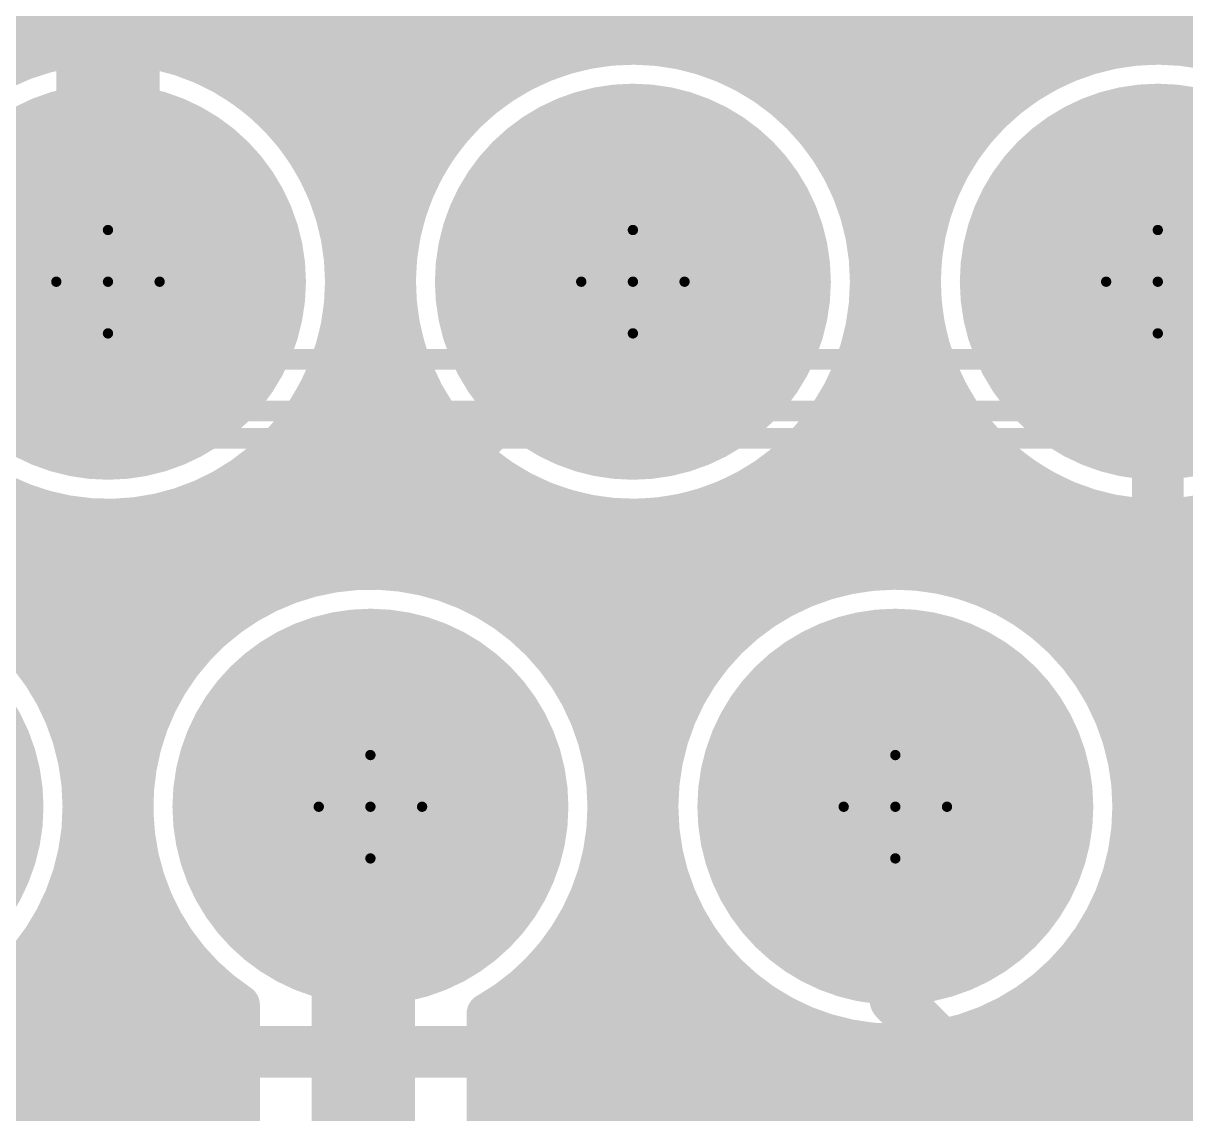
# Model space of a CAD drawing. Header units: millimetres. Extents: x 0.11 to 5.67, y 0.55 to 4.24.
# Drawn here: x 3.8638 to 4.0852, y 3.4045 to 3.6122 of the extents above; entities that cross this region are included whole.
import ezdxf

# ---------------------------------------------------------------- set-up
doc = ezdxf.new("R2010")
doc.units = ezdxf.units.MM
doc.header["$MEASUREMENT"] = 0
for name, color, linetype in [('BottomLayer', 5, 'Continuous'), ('BottomSolder', 6, 'Continuous'), ('InternalPlane1', 76, 'Continuous'), ('InternalPlane2', 16, 'Continuous'), ('Mechanical14', 56, 'Continuous'), ('Mechanical8', 56, 'Continuous'), ('MultiLayer', 9, 'Continuous'), ('PadHoleLayer', 156, 'Continuous'), ('TopLayer', 1, 'Continuous'), ('TopSolder', 216, 'Continuous')]:
    doc.layers.add(name, color=color, linetype=linetype)

# ---------------------------------------------------------------- blocks, each defined once
blk = doc.blocks.new('ETHERNET_RJ45_4PORTS_36')
at = {"layer": 'BottomLayer', "const_width": 0.0315}
for points in [[(-0.41575, -0.0599, 1), (-0.38425, -0.0599, 1)], [(-0.31575, -0.0599, 1), (-0.28425, -0.0599, 1)], [(-0.46575, -0.1599, 1), (-0.43425, -0.1599, 1)], [(-0.36575, -0.1599, 1), (-0.33425, -0.1599, 1)], [(-0.26575, -0.1599, 1), (-0.23425, -0.1599, 1)]]:
    blk.add_lwpolyline(points, format="xyb", close=True, dxfattribs=at)
at = {"layer": 'BottomSolder', "const_width": 0.03346}
for points in [[(-0.41673, -0.0599, 1), (-0.38327, -0.0599, 1)], [(-0.31673, -0.0599, 1), (-0.28327, -0.0599, 1)], [(-0.46673, -0.1599, 1), (-0.43327, -0.1599, 1)], [(-0.36673, -0.1599, 1), (-0.33327, -0.1599, 1)], [(-0.26673, -0.1599, 1), (-0.23327, -0.1599, 1)]]:
    blk.add_lwpolyline(points, format="xyb", close=True, dxfattribs=at)
at = {"layer": 'InternalPlane1', "const_width": 0.03772}
for points in [[(-0.41886, -0.0599, 1), (-0.38114, -0.0599, 1)], [(-0.31886, -0.0599, 1), (-0.28114, -0.0599, 1)], [(-0.21886, -0.0599, 1), (-0.18114, -0.0599, 1)], [(-0.46886, -0.1599, 1), (-0.43114, -0.1599, 1)], [(-0.36886, -0.1599, 1), (-0.33114, -0.1599, 1)], [(-0.26886, -0.1599, 1), (-0.23114, -0.1599, 1)]]:
    blk.add_lwpolyline(points, format="xyb", close=True, dxfattribs=at)
at = {"layer": 'InternalPlane2', "const_width": 0.03772}
for points in [[(-0.41886, -0.0599, 1), (-0.38114, -0.0599, 1)], [(-0.31886, -0.0599, 1), (-0.28114, -0.0599, 1)], [(-0.21886, -0.0599, 1), (-0.18114, -0.0599, 1)], [(-0.46886, -0.1599, 1), (-0.43114, -0.1599, 1)], [(-0.36886, -0.1599, 1), (-0.33114, -0.1599, 1)], [(-0.26886, -0.1599, 1), (-0.23114, -0.1599, 1)]]:
    blk.add_lwpolyline(points, format="xyb", close=True, dxfattribs=at)
at = {"layer": 'Mechanical14', "const_width": 0.00394}
for points in [[(1.15, -0.1301), (-1.15, -0.1301)], [(1.1525, -0.1353), (-1.1525, -0.1353)], [(1.165, -0.1451), (-1.165, -0.1451)]]:
    blk.add_lwpolyline(points, dxfattribs=at)
at = {"layer": 'Mechanical8', "const_width": 0.00197}
for points in [[(-0.4, -0.05006), (-0.4, -0.0599)], [(-0.3, -0.05006), (-0.3, -0.0599)], [(-0.4, -0.0599), (-0.40984, -0.0599)], [(-0.4, -0.0599), (-0.4, -0.06975)], [(-0.39016, -0.0599), (-0.4, -0.0599)], [(-0.3, -0.0599), (-0.30984, -0.0599)], [(-0.3, -0.0599), (-0.3, -0.06975)], [(-0.29016, -0.0599), (-0.3, -0.0599)], [(-0.45, -0.15006), (-0.45, -0.1599)], [(-0.35, -0.15006), (-0.35, -0.1599)], [(-0.25, -0.15006), (-0.25, -0.1599)], [(-0.45, -0.1599), (-0.45984, -0.1599)], [(-0.45, -0.1599), (-0.45, -0.16975)], [(-0.44016, -0.1599), (-0.45, -0.1599)], [(-0.35, -0.1599), (-0.35984, -0.1599)], [(-0.35, -0.1599), (-0.35, -0.16975)], [(-0.34016, -0.1599), (-0.35, -0.1599)], [(-0.25, -0.1599), (-0.25984, -0.1599)], [(-0.25, -0.1599), (-0.25, -0.16975)], [(-0.24016, -0.1599), (-0.25, -0.1599)]]:
    blk.add_lwpolyline(points, dxfattribs=at)
at = {"layer": 'Mechanical8', "const_width": 0.000984}
for points in [[(-0.40049, -0.05006, 1), (-0.39951, -0.05006, 1)], [(-0.30049, -0.05006, 1), (-0.29951, -0.05006, 1)], [(-0.41033, -0.0599, 1), (-0.40935, -0.0599, 1)], [(-0.40049, -0.0599, 1), (-0.39951, -0.0599, 1)], [(-0.40049, -0.0599, 1), (-0.39951, -0.0599, 1)], [(-0.40049, -0.0599, 1), (-0.39951, -0.0599, 1)], [(-0.40049, -0.0599, 1), (-0.39951, -0.0599, 1)], [(-0.39065, -0.0599, 1), (-0.38967, -0.0599, 1)], [(-0.31033, -0.0599, 1), (-0.30935, -0.0599, 1)], [(-0.30049, -0.0599, 1), (-0.29951, -0.0599, 1)], [(-0.30049, -0.0599, 1), (-0.29951, -0.0599, 1)], [(-0.30049, -0.0599, 1), (-0.29951, -0.0599, 1)], [(-0.30049, -0.0599, 1), (-0.29951, -0.0599, 1)], [(-0.29065, -0.0599, 1), (-0.28967, -0.0599, 1)], [(-0.40049, -0.06975, 1), (-0.39951, -0.06975, 1)], [(-0.30049, -0.06975, 1), (-0.29951, -0.06975, 1)], [(-0.45049, -0.15006, 1), (-0.44951, -0.15006, 1)], [(-0.35049, -0.15006, 1), (-0.34951, -0.15006, 1)], [(-0.25049, -0.15006, 1), (-0.24951, -0.15006, 1)], [(-0.45049, -0.1599, 1), (-0.44951, -0.1599, 1)], [(-0.45049, -0.1599, 1), (-0.44951, -0.1599, 1)], [(-0.45049, -0.1599, 1), (-0.44951, -0.1599, 1)], [(-0.45049, -0.1599, 1), (-0.44951, -0.1599, 1)], [(-0.44065, -0.1599, 1), (-0.43967, -0.1599, 1)], [(-0.36033, -0.1599, 1), (-0.35935, -0.1599, 1)], [(-0.35049, -0.1599, 1), (-0.34951, -0.1599, 1)], [(-0.35049, -0.1599, 1), (-0.34951, -0.1599, 1)], [(-0.35049, -0.1599, 1), (-0.34951, -0.1599, 1)], [(-0.35049, -0.1599, 1), (-0.34951, -0.1599, 1)], [(-0.34065, -0.1599, 1), (-0.33967, -0.1599, 1)], [(-0.26033, -0.1599, 1), (-0.25935, -0.1599, 1)], [(-0.25049, -0.1599, 1), (-0.24951, -0.1599, 1)], [(-0.25049, -0.1599, 1), (-0.24951, -0.1599, 1)], [(-0.25049, -0.1599, 1), (-0.24951, -0.1599, 1)], [(-0.25049, -0.1599, 1), (-0.24951, -0.1599, 1)], [(-0.24065, -0.1599, 1), (-0.23967, -0.1599, 1)], [(-0.45049, -0.16975, 1), (-0.44951, -0.16975, 1)], [(-0.35049, -0.16975, 1), (-0.34951, -0.16975, 1)], [(-0.25049, -0.16975, 1), (-0.24951, -0.16975, 1)]]:
    blk.add_lwpolyline(points, format="xyb", close=True, dxfattribs=at)
at = {"layer": 'MultiLayer', "const_width": 0.0315}
for points in [[(-0.41575, -0.0599, 1), (-0.38425, -0.0599, 1)], [(-0.31575, -0.0599, 1), (-0.28425, -0.0599, 1)], [(-0.46575, -0.1599, 1), (-0.43425, -0.1599, 1)], [(-0.36575, -0.1599, 1), (-0.33425, -0.1599, 1)], [(-0.26575, -0.1599, 1), (-0.23425, -0.1599, 1)]]:
    blk.add_lwpolyline(points, format="xyb", close=True, dxfattribs=at)
at = {"layer": 'PadHoleLayer', "const_width": 0.01772}
for points in [[(-0.40886, -0.0599, 1), (-0.39114, -0.0599, 1)], [(-0.30886, -0.0599, 1), (-0.29114, -0.0599, 1)], [(-0.45886, -0.1599, 1), (-0.44114, -0.1599, 1)], [(-0.35886, -0.1599, 1), (-0.34114, -0.1599, 1)], [(-0.25886, -0.1599, 1), (-0.24114, -0.1599, 1)]]:
    blk.add_lwpolyline(points, format="xyb", close=True, dxfattribs=at)
at = {"layer": 'TopLayer', "const_width": 0.0315}
for points in [[(-0.41575, -0.0599, 1), (-0.38425, -0.0599, 1)], [(-0.31575, -0.0599, 1), (-0.28425, -0.0599, 1)], [(-0.46575, -0.1599, 1), (-0.43425, -0.1599, 1)], [(-0.36575, -0.1599, 1), (-0.33425, -0.1599, 1)], [(-0.26575, -0.1599, 1), (-0.23425, -0.1599, 1)]]:
    blk.add_lwpolyline(points, format="xyb", close=True, dxfattribs=at)
at = {"layer": 'TopSolder', "const_width": 0.03346}
for points in [[(-0.41673, -0.0599, 1), (-0.38327, -0.0599, 1)], [(-0.31673, -0.0599, 1), (-0.28327, -0.0599, 1)], [(-0.46673, -0.1599, 1), (-0.43327, -0.1599, 1)], [(-0.36673, -0.1599, 1), (-0.33327, -0.1599, 1)], [(-0.26673, -0.1599, 1), (-0.23327, -0.1599, 1)]]:
    blk.add_lwpolyline(points, format="xyb", close=True, dxfattribs=at)

msp = doc.modelspace()

# ---------------------------------------------------------------- linework, layer by layer
at = {"layer": 'BottomLayer'}
for points, const_width in [([(3.87992, 3.62106), (3.89173, 3.63287)], 0.01969), ([(3.87992, 3.56299), (3.87992, 3.62106)], 0.01969), ([(3.90354, 3.61128), (3.90844, 3.61617)], 0.00787), ([(3.90544, 3.61318), (4.3544, 3.61318)], 0.00787), ([(3.90354, 3.60162), (3.90354, 3.61128)], 0.00787), ([(3.90354, 3.60531), (3.96382, 3.60531)], 0.00787), ([(3.99603, 3.60531), (4.06382, 3.60531)], 0.00787), ([(3.90931, 3.59743), (3.95053, 3.59743)], 0.00787), ([(4.00931, 3.59743), (4.05053, 3.59743)], 0.00787), ([(3.91658, 3.58956), (3.94326, 3.58956)], 0.00787), ([(4.01658, 3.58956), (4.04326, 3.58956)], 0.00787), ([(3.92116, 3.58168), (3.93868, 3.58168)], 0.00787), ([(4.02116, 3.58168), (4.03868, 3.58168)], 0.00787), ([(3.92389, 3.57381), (3.93596, 3.57381)], 0.00787), ([(4.02389, 3.57381), (4.03596, 3.57381)], 0.00787), ([(3.9251, 3.56594), (3.93474, 3.56594)], 0.00787), ([(4.0251, 3.56594), (4.03474, 3.56594)], 0.00787), ([(3.92493, 3.55806), (3.93492, 3.55806)], 0.00787), ([(4.02493, 3.55806), (4.03491, 3.55806)], 0.00787), ([(3.92335, 3.55019), (3.93649, 3.55019)], 0.00787), ([(4.02335, 3.55019), (4.03649, 3.55019)], 0.00787), ([(3.9202, 3.54231), (3.93964, 3.54231)], 0.00787), ([(4.0202, 3.54231), (4.03964, 3.54231)], 0.00787), ([(3.91506, 3.53444), (3.94478, 3.53444)], 0.00787), ([(4.01506, 3.53444), (4.04478, 3.53444)], 0.00787), ([(3.90681, 3.52657), (3.95303, 3.52657)], 0.00787), ([(4.00681, 3.52657), (4.05303, 3.52657)], 0.00787), ([(3.78927, 3.51869), (3.87057, 3.51869)], 0.00787), ([(3.88927, 3.51869), (3.97057, 3.51869)], 0.00787), ([(3.98927, 3.51869), (4.07057, 3.51869)], 0.00787), ([(2.26841, 3.51082), (4.86229, 3.51082)], 0.00787), ([(3.85122, 3.50294), (3.90862, 3.50294)], 0.00787), ([(3.95122, 3.50294), (4.00862, 3.50294)], 0.00787), ([(4.05122, 3.50294), (4.26321, 3.50294)], 0.00787), ([(3.86187, 3.49507), (3.89797, 3.49507)], 0.00787), ([(3.96187, 3.49507), (3.99797, 3.49507)], 0.00787), ([(4.06187, 3.49507), (4.25083, 3.49507)], 0.00787), ([(3.86818, 3.4872), (3.89166, 3.4872)], 0.00787), ([(3.96818, 3.4872), (3.99166, 3.4872)], 0.00787), ([(4.06818, 3.4872), (4.24401, 3.4872)], 0.00787), ([(3.87215, 3.47932), (3.88769, 3.47932)], 0.00787), ([(3.97215, 3.47932), (3.98769, 3.47932)], 0.00787), ([(4.07215, 3.47932), (4.23981, 3.47932)], 0.00787), ([(3.8744, 3.47145), (3.88544, 3.47145)], 0.00787), ([(3.9744, 3.47145), (3.98544, 3.47145)], 0.00787), ([(4.0744, 3.47145), (4.23745, 3.47145)], 0.00787), ([(3.92854, 3.46161), (3.92992, 3.46299)], 0.01969), ([(3.92854, 3.33307), (3.92854, 3.46161)], 0.01969), ([(3.87519, 3.46357), (3.88465, 3.46357)], 0.00787), ([(3.97519, 3.46357), (3.98465, 3.46357)], 0.00787), ([(4.07519, 3.46357), (4.23662, 3.46357)], 0.00787), ([(3.87461, 3.4557), (3.88524, 3.4557)], 0.00787), ([(3.97461, 3.4557), (3.98524, 3.4557)], 0.00787), ([(4.07461, 3.4557), (4.15776, 3.4557)], 0.00787), ([(3.87258, 3.44783), (3.88726, 3.44783)], 0.00787), ([(3.97258, 3.44783), (3.98726, 3.44783)], 0.00787), ([(4.07258, 3.44783), (4.14446, 3.44783)], 0.00787), ([(3.8689, 3.43995), (3.89095, 3.43995)], 0.00787), ([(3.9689, 3.43995), (3.99095, 3.43995)], 0.00787), ([(4.0689, 3.43995), (4.13633, 3.43995)], 0.00787), ([(3.863, 3.43208), (3.89684, 3.43208)], 0.00787), ([(3.963, 3.43208), (3.99684, 3.43208)], 0.00787), ([(4.063, 3.43208), (4.13074, 3.43208)], 0.00787), ([(3.90492, 3.36516), (3.90492, 3.42524)], 0.00787), ([(3.85328, 3.4242), (3.90492, 3.4242)], 0.00787), ([(3.95217, 3.36516), (3.95217, 3.42356)], 0.00787), ([(3.95328, 3.4242), (4.00657, 3.4242)], 0.00787), ([(4.05328, 3.4242), (4.12688, 3.4242)], 0.00787), ([(3.68545, 3.41633), (3.90492, 3.41633)], 0.00787), ([(3.95217, 3.41633), (4.12439, 3.41633)], 0.00787), ([(3.68675, 3.40846), (3.90492, 3.40846)], 0.00787), ([(3.95217, 3.40846), (4.12309, 3.40846)], 0.00787), ([(3.68695, 3.40058), (3.90492, 3.40058)], 0.00787), ([(3.95217, 3.40058), (4.12289, 3.40058)], 0.00787)]:
    msp.add_lwpolyline(points, dxfattribs=dict(at, const_width=const_width))
for points, const_width in [([(3.875, 3.62106, 1), (3.88484, 3.62106, 1)], 0.00984), ([(3.875, 3.62106, 1), (3.88484, 3.62106, 1)], 0.00984), ([(3.90348, 3.61318, 1), (3.90741, 3.61318, 1)], 0.00394), ([(3.90157, 3.61128, 1), (3.90551, 3.61128, 1)], 0.00394), ([(3.90157, 3.61128, 1), (3.90551, 3.61128, 1)], 0.00394), ([(4.0252, 3.56299, 1), (3.93465, 3.56299, 1)], 0.00787), ([(4.1252, 3.56299, 1), (4.03465, 3.56299, 1)], 0.00787), ([(3.90157, 3.60531, 1), (3.90551, 3.60531, 1)], 0.00394), ([(3.96185, 3.60531, 1), (3.96578, 3.60531, 1)], 0.00394), ([(3.99406, 3.60531, 1), (3.998, 3.60531, 1)], 0.00394), ([(4.06185, 3.60531, 1), (4.06578, 3.60531, 1)], 0.00394), ([(3.90157, 3.60162, 1), (3.90551, 3.60162, 1)], 0.00394), ([(3.90157, 3.60162, 1), (3.90551, 3.60162, 1)], 0.00394), ([(3.90734, 3.59743, 1), (3.91128, 3.59743, 1)], 0.00394), ([(3.94856, 3.59743, 1), (3.9525, 3.59743, 1)], 0.00394), ([(4.00734, 3.59743, 1), (4.01128, 3.59743, 1)], 0.00394), ([(4.04856, 3.59743, 1), (4.0525, 3.59743, 1)], 0.00394), ([(3.91461, 3.58956, 1), (3.91855, 3.58956, 1)], 0.00394), ([(3.94129, 3.58956, 1), (3.94523, 3.58956, 1)], 0.00394), ([(4.01462, 3.58956, 1), (4.01855, 3.58956, 1)], 0.00394), ([(4.04129, 3.58956, 1), (4.04523, 3.58956, 1)], 0.00394), ([(3.91919, 3.58168, 1), (3.92313, 3.58168, 1)], 0.00394), ([(3.93672, 3.58168, 1), (3.94065, 3.58168, 1)], 0.00394), ([(4.01919, 3.58168, 1), (4.02313, 3.58168, 1)], 0.00394), ([(4.03672, 3.58168, 1), (4.04065, 3.58168, 1)], 0.00394), ([(3.92192, 3.57381, 1), (3.92585, 3.57381, 1)], 0.00394), ([(3.93399, 3.57381, 1), (3.93793, 3.57381, 1)], 0.00394), ([(4.02192, 3.57381, 1), (4.02585, 3.57381, 1)], 0.00394), ([(4.03399, 3.57381, 1), (4.03793, 3.57381, 1)], 0.00394), ([(3.875, 3.56299, 1), (3.88484, 3.56299, 1)], 0.00984), ([(3.92313, 3.56594, 1), (3.92707, 3.56594, 1)], 0.00394), ([(3.93277, 3.56594, 1), (3.93671, 3.56594, 1)], 0.00394), ([(4.02313, 3.56594, 1), (4.02707, 3.56594, 1)], 0.00394), ([(4.03277, 3.56594, 1), (4.03671, 3.56594, 1)], 0.00394), ([(3.92323, 3.56299, 1), (3.92717, 3.56299, 1)], 0.00394), ([(3.92323, 3.56299, 1), (3.92717, 3.56299, 1)], 0.00394), ([(3.93268, 3.56299, 1), (3.93661, 3.56299, 1)], 0.00394), ([(4.02323, 3.56299, 1), (4.02717, 3.56299, 1)], 0.00394), ([(4.03268, 3.56299, 1), (4.03661, 3.56299, 1)], 0.00394), ([(3.92296, 3.55806, 1), (3.9269, 3.55806, 1)], 0.00394), ([(3.93295, 3.55806, 1), (3.93688, 3.55806, 1)], 0.00394), ([(4.02296, 3.55806, 1), (4.0269, 3.55806, 1)], 0.00394), ([(4.03295, 3.55806, 1), (4.03688, 3.55806, 1)], 0.00394), ([(3.92138, 3.55019, 1), (3.92532, 3.55019, 1)], 0.00394), ([(3.93453, 3.55019, 1), (3.93846, 3.55019, 1)], 0.00394), ([(4.02138, 3.55019, 1), (4.02532, 3.55019, 1)], 0.00394), ([(4.03453, 3.55019, 1), (4.03846, 3.55019, 1)], 0.00394), ([(3.91823, 3.54231, 1), (3.92217, 3.54231, 1)], 0.00394), ([(3.93768, 3.54231, 1), (3.94161, 3.54231, 1)], 0.00394), ([(4.01823, 3.54231, 1), (4.02217, 3.54231, 1)], 0.00394), ([(4.03767, 3.54231, 1), (4.04161, 3.54231, 1)], 0.00394), ([(3.91309, 3.53444, 1), (3.91703, 3.53444, 1)], 0.00394), ([(3.94281, 3.53444, 1), (3.94675, 3.53444, 1)], 0.00394), ([(4.01309, 3.53444, 1), (4.01703, 3.53444, 1)], 0.00394), ([(4.04281, 3.53444, 1), (4.04675, 3.53444, 1)], 0.00394), ([(3.90484, 3.52657, 1), (3.90878, 3.52657, 1)], 0.00394), ([(3.95106, 3.52657, 1), (3.955, 3.52657, 1)], 0.00394), ([(4.00484, 3.52657, 1), (4.00878, 3.52657, 1)], 0.00394), ([(4.05106, 3.52657, 1), (4.055, 3.52657, 1)], 0.00394), ([(3.8686, 3.51869, 1), (3.87254, 3.51869, 1)], 0.00394), ([(3.8873, 3.51869, 1), (3.89124, 3.51869, 1)], 0.00394), ([(3.9686, 3.51869, 1), (3.97254, 3.51869, 1)], 0.00394), ([(3.9873, 3.51869, 1), (3.99124, 3.51869, 1)], 0.00394), ([(4.0686, 3.51869, 1), (4.07254, 3.51869, 1)], 0.00394), ([(3.8752, 3.46299, 1), (3.78465, 3.46299, 1)], 0.00787), ([(4.0752, 3.46299, 1), (3.98465, 3.46299, 1)], 0.00787), ([(3.90665, 3.50294, 1), (3.91059, 3.50294, 1)], 0.00394), ([(3.94925, 3.50294, 1), (3.95319, 3.50294, 1)], 0.00394), ([(4.00665, 3.50294, 1), (4.01059, 3.50294, 1)], 0.00394), ([(4.04925, 3.50294, 1), (4.05319, 3.50294, 1)], 0.00394), ([(3.8599, 3.49507, 1), (3.86384, 3.49507, 1)], 0.00394), ([(3.896, 3.49507, 1), (3.89994, 3.49507, 1)], 0.00394), ([(3.9599, 3.49507, 1), (3.96384, 3.49507, 1)], 0.00394), ([(3.996, 3.49507, 1), (3.99994, 3.49507, 1)], 0.00394), ([(4.0599, 3.49507, 1), (4.06384, 3.49507, 1)], 0.00394), ([(3.86622, 3.4872, 1), (3.87015, 3.4872, 1)], 0.00394), ([(3.88969, 3.4872, 1), (3.89363, 3.4872, 1)], 0.00394), ([(3.96622, 3.4872, 1), (3.97015, 3.4872, 1)], 0.00394), ([(3.98969, 3.4872, 1), (3.99363, 3.4872, 1)], 0.00394), ([(4.06622, 3.4872, 1), (4.07015, 3.4872, 1)], 0.00394), ([(3.87018, 3.47932, 1), (3.87412, 3.47932, 1)], 0.00394), ([(3.88572, 3.47932, 1), (3.88966, 3.47932, 1)], 0.00394), ([(3.97018, 3.47932, 1), (3.97412, 3.47932, 1)], 0.00394), ([(3.98572, 3.47932, 1), (3.98966, 3.47932, 1)], 0.00394), ([(4.07018, 3.47932, 1), (4.07412, 3.47932, 1)], 0.00394), ([(3.87243, 3.47145, 1), (3.87637, 3.47145, 1)], 0.00394), ([(3.88347, 3.47145, 1), (3.88741, 3.47145, 1)], 0.00394), ([(3.97243, 3.47145, 1), (3.97637, 3.47145, 1)], 0.00394), ([(3.98347, 3.47145, 1), (3.98741, 3.47145, 1)], 0.00394), ([(4.07243, 3.47145, 1), (4.07637, 3.47145, 1)], 0.00394), ([(3.925, 3.46299, 1), (3.93484, 3.46299, 1)], 0.00984), ([(3.92362, 3.46161, 1), (3.93346, 3.46161, 1)], 0.00984), ([(3.92362, 3.46161, 1), (3.93346, 3.46161, 1)], 0.00984), ([(3.87322, 3.46357, 1), (3.87716, 3.46357, 1)], 0.00394), ([(3.87323, 3.46299, 1), (3.87717, 3.46299, 1)], 0.00394), ([(3.88268, 3.46357, 1), (3.88662, 3.46357, 1)], 0.00394), ([(3.97322, 3.46357, 1), (3.97716, 3.46357, 1)], 0.00394), ([(3.97323, 3.46299, 1), (3.97717, 3.46299, 1)], 0.00394), ([(3.97323, 3.46299, 1), (3.97717, 3.46299, 1)], 0.00394), ([(3.98268, 3.46357, 1), (3.98662, 3.46357, 1)], 0.00394), ([(3.98268, 3.46299, 1), (3.98661, 3.46299, 1)], 0.00394), ([(4.07322, 3.46357, 1), (4.07716, 3.46357, 1)], 0.00394), ([(4.07323, 3.46299, 1), (4.07717, 3.46299, 1)], 0.00394), ([(3.87264, 3.4557, 1), (3.87657, 3.4557, 1)], 0.00394), ([(3.88327, 3.4557, 1), (3.88721, 3.4557, 1)], 0.00394), ([(3.97264, 3.4557, 1), (3.97657, 3.4557, 1)], 0.00394), ([(3.98327, 3.4557, 1), (3.98721, 3.4557, 1)], 0.00394), ([(4.07264, 3.4557, 1), (4.07657, 3.4557, 1)], 0.00394), ([(3.87061, 3.44783, 1), (3.87455, 3.44783, 1)], 0.00394), ([(3.88529, 3.44783, 1), (3.88923, 3.44783, 1)], 0.00394), ([(3.97061, 3.44783, 1), (3.97455, 3.44783, 1)], 0.00394), ([(3.98529, 3.44783, 1), (3.98923, 3.44783, 1)], 0.00394), ([(4.07061, 3.44783, 1), (4.07455, 3.44783, 1)], 0.00394), ([(3.86693, 3.43995, 1), (3.87086, 3.43995, 1)], 0.00394), ([(3.88898, 3.43995, 1), (3.89291, 3.43995, 1)], 0.00394), ([(3.96693, 3.43995, 1), (3.97086, 3.43995, 1)], 0.00394), ([(3.98898, 3.43995, 1), (3.99291, 3.43995, 1)], 0.00394), ([(4.06693, 3.43995, 1), (4.07086, 3.43995, 1)], 0.00394), ([(3.86103, 3.43208, 1), (3.86497, 3.43208, 1)], 0.00394), ([(3.89487, 3.43208, 1), (3.89881, 3.43208, 1)], 0.00394), ([(3.96103, 3.43208, 1), (3.96497, 3.43208, 1)], 0.00394), ([(3.99487, 3.43208, 1), (3.99881, 3.43208, 1)], 0.00394), ([(4.06103, 3.43208, 1), (4.06497, 3.43208, 1)], 0.00394), ([(3.90295, 3.42524, 1), (3.90689, 3.42524, 1)], 0.00394), ([(3.90295, 3.42524, 1), (3.90689, 3.42524, 1)], 0.00394), ([(3.90295, 3.4242, 1), (3.90689, 3.4242, 1)], 0.00394), ([(3.9502, 3.42356, 1), (3.95413, 3.42356, 1)], 0.00394), ([(3.9502, 3.42356, 1), (3.95413, 3.42356, 1)], 0.00394), ([(3.95131, 3.4242, 1), (3.95524, 3.4242, 1)], 0.00394), ([(4.0046, 3.4242, 1), (4.00854, 3.4242, 1)], 0.00394), ([(4.05131, 3.4242, 1), (4.05524, 3.4242, 1)], 0.00394), ([(3.90295, 3.41633, 1), (3.90689, 3.41633, 1)], 0.00394), ([(3.9502, 3.41633, 1), (3.95413, 3.41633, 1)], 0.00394), ([(3.90295, 3.40846, 1), (3.90689, 3.40846, 1)], 0.00394), ([(3.9502, 3.40846, 1), (3.95413, 3.40846, 1)], 0.00394)]:
    msp.add_lwpolyline(points, format="xyb", close=True, dxfattribs=dict(at, const_width=const_width))
at = {"layer": 'BottomLayer', "const_width": 0.00787}
for points in [[(3.9252, 3.56299, -1.707036), (3.8563, 3.60162)], [(3.90354, 3.60162, -0.261185), (3.9252, 3.56299)], [(3.90492, 3.42524, -1.672262), (3.9752, 3.46299)], [(3.9752, 3.46299, -0.270635), (3.95217, 3.42356)]]:
    msp.add_lwpolyline(points, format="xyb", dxfattribs=at)
at = {"layer": 'InternalPlane2', "const_width": 0.02591}
msp.add_lwpolyline([(4.01657, 3.38878, 1), (4.04248, 3.38878, 1)], format="xyb", close=True, dxfattribs=at)
at = {"layer": 'TopLayer'}
for points, const_width in [([(3.51017, 3.61318), (4.67632, 3.61318)], 0.00787), ([(3.79603, 3.60531), (3.86382, 3.60531)], 0.00787), ([(3.89603, 3.60531), (3.96382, 3.60531)], 0.00787), ([(3.99603, 3.60531), (4.06382, 3.60531)], 0.00787), ([(3.90931, 3.59743), (3.95053, 3.59743)], 0.00787), ([(4.00931, 3.59743), (4.05053, 3.59743)], 0.00787), ([(3.91658, 3.58956), (3.94326, 3.58956)], 0.00787), ([(4.01658, 3.58956), (4.04326, 3.58956)], 0.00787), ([(3.92116, 3.58168), (3.93868, 3.58168)], 0.00787), ([(4.02116, 3.58168), (4.03868, 3.58168)], 0.00787), ([(3.92389, 3.57381), (3.93596, 3.57381)], 0.00787), ([(4.02389, 3.57381), (4.03596, 3.57381)], 0.00787), ([(3.9251, 3.56594), (3.93474, 3.56594)], 0.00787), ([(3.92776, 3.51083), (3.97992, 3.56299)], 0.00984), ([(4.0251, 3.56594), (4.03474, 3.56594)], 0.00787), ([(4.07992, 3.40138), (4.07992, 3.56299)], 0.00984), ([(3.92493, 3.55806), (3.93492, 3.55806)], 0.00787), ([(4.02493, 3.55806), (4.03491, 3.55806)], 0.00787), ([(3.92335, 3.55019), (3.93649, 3.55019)], 0.00787), ([(4.02335, 3.55019), (4.03649, 3.55019)], 0.00787), ([(3.92001, 3.52953), (3.93754, 3.54706)], 0.00787), ([(3.9202, 3.54231), (3.9328, 3.54231)], 0.00787), ([(4.0202, 3.54231), (4.03964, 3.54231)], 0.00787), ([(3.91506, 3.53444), (3.92492, 3.53444)], 0.00787), ([(4.01506, 3.53444), (4.04478, 3.53444)], 0.00787), ([(3.91042, 3.52953), (3.92001, 3.52953)], 0.00787), ([(4.00681, 3.52657), (4.05303, 3.52657)], 0.00787), ([(3.94791, 3.50454), (3.96399, 3.52061)], 0.00787), ([(4.06122, 3.49571), (4.06122, 3.52176)], 0.00787), ([(3.96207, 3.51869), (3.97057, 3.51869)], 0.00787), ([(3.98927, 3.51869), (4.06122, 3.51869)], 0.00787), ([(3.81512, 3.51083), (3.92776, 3.51083)], 0.00984), ([(3.95419, 3.51082), (4.06122, 3.51082)], 0.00787), ([(3.95122, 3.50294), (4.00862, 3.50294)], 0.00787), ([(4.05122, 3.50294), (4.06122, 3.50294)], 0.00787), ([(3.96187, 3.49507), (3.99797, 3.49507)], 0.00787), ([(3.96818, 3.4872), (3.99166, 3.4872)], 0.00787), ([(3.97215, 3.47932), (3.98769, 3.47932)], 0.00787), ([(3.9744, 3.47145), (3.98544, 3.47145)], 0.00787), ([(3.82992, 3.46299), (3.87657, 3.41634)], 0.00984), ([(3.97519, 3.46357), (3.98465, 3.46357)], 0.00787), ([(4.02992, 3.42632), (4.02992, 3.46299)], 0.00984), ([(3.97461, 3.4557), (3.98524, 3.4557)], 0.00787), ([(3.97258, 3.44783), (3.98726, 3.44783)], 0.00787), ([(3.9689, 3.43995), (3.99095, 3.43995)], 0.00787), ([(3.963, 3.43208), (3.99684, 3.43208)], 0.00787), ([(3.96401, 3.42956), (4.10912, 3.28445)], 0.00787), ([(4.02992, 3.42632), (4.1403, 3.31594)], 0.00984), ([(3.96937, 3.4242), (4.00657, 3.4242)], 0.00787), ([(3.84916, 3.4187), (3.86924, 3.39862)], 0.00984), ([(3.87657, 3.41634), (3.95079, 3.41634)], 0.00984), ([(3.95079, 3.41634), (4.10138, 3.26575)], 0.00984), ([(3.97724, 3.41633), (4.01411, 3.41633)], 0.00787), ([(4.0167, 3.4131), (4.12708, 3.30272)], 0.00787), ([(3.98512, 3.40846), (4.02134, 3.40846)], 0.00787), ([(4.07992, 3.40138), (4.14764, 3.33366)], 0.00984), ([(3.99299, 3.40058), (4.02922, 3.40058)], 0.00787)]:
    msp.add_lwpolyline(points, dxfattribs=dict(at, const_width=const_width))
at = {"layer": 'TopLayer', "const_width": 0.00787}
for points in [[(3.84943, 3.52953, -1.534829), (3.9252, 3.56299)], [(3.93754, 3.54706, -1.198152), (4.0252, 3.56299)], [(4.06122, 3.52176, -1.834205), (4.1252, 3.56299)], [(3.9252, 3.56299, -0.210992), (3.91042, 3.52953)], [(4.0252, 3.56299, -0.523921), (3.96399, 3.52061)], [(4.01186, 3.42147, -1.194111), (4.06122, 3.49571)], [(3.94791, 3.50454, -0.298983), (3.9752, 3.46299)], [(3.9752, 3.46299, -0.197175), (3.96215, 3.43119)], [(4.0167, 3.4131, -0.131537), (4.01186, 3.42147)], [(4.0167, 3.4131, -0.131537), (4.01186, 3.42147)]]:
    msp.add_lwpolyline(points, format="xyb", dxfattribs=at)
at = {"layer": 'TopLayer'}
for points, const_width in [([(3.86185, 3.60531, 1), (3.86578, 3.60531, 1)], 0.00394), ([(3.89406, 3.60531, 1), (3.898, 3.60531, 1)], 0.00394), ([(3.96185, 3.60531, 1), (3.96578, 3.60531, 1)], 0.00394), ([(3.99406, 3.60531, 1), (3.998, 3.60531, 1)], 0.00394), ([(4.06185, 3.60531, 1), (4.06578, 3.60531, 1)], 0.00394), ([(3.90734, 3.59743, 1), (3.91128, 3.59743, 1)], 0.00394), ([(3.94856, 3.59743, 1), (3.9525, 3.59743, 1)], 0.00394), ([(4.00734, 3.59743, 1), (4.01128, 3.59743, 1)], 0.00394), ([(4.04856, 3.59743, 1), (4.0525, 3.59743, 1)], 0.00394), ([(3.91461, 3.58956, 1), (3.91855, 3.58956, 1)], 0.00394), ([(3.94129, 3.58956, 1), (3.94523, 3.58956, 1)], 0.00394), ([(4.01462, 3.58956, 1), (4.01855, 3.58956, 1)], 0.00394), ([(4.04129, 3.58956, 1), (4.04523, 3.58956, 1)], 0.00394), ([(3.91919, 3.58168, 1), (3.92313, 3.58168, 1)], 0.00394), ([(3.93672, 3.58168, 1), (3.94065, 3.58168, 1)], 0.00394), ([(4.01919, 3.58168, 1), (4.02313, 3.58168, 1)], 0.00394), ([(4.03672, 3.58168, 1), (4.04065, 3.58168, 1)], 0.00394), ([(3.92192, 3.57381, 1), (3.92585, 3.57381, 1)], 0.00394), ([(3.93399, 3.57381, 1), (3.93793, 3.57381, 1)], 0.00394), ([(4.02192, 3.57381, 1), (4.02585, 3.57381, 1)], 0.00394), ([(4.03399, 3.57381, 1), (4.03793, 3.57381, 1)], 0.00394), ([(3.92313, 3.56594, 1), (3.92707, 3.56594, 1)], 0.00394), ([(3.93277, 3.56594, 1), (3.93671, 3.56594, 1)], 0.00394), ([(3.97746, 3.56299, 1), (3.98238, 3.56299, 1)], 0.00492), ([(4.02313, 3.56594, 1), (4.02707, 3.56594, 1)], 0.00394), ([(4.03277, 3.56594, 1), (4.03671, 3.56594, 1)], 0.00394), ([(4.07746, 3.56299, 1), (4.08238, 3.56299, 1)], 0.00492), ([(3.92323, 3.56299, 1), (3.92717, 3.56299, 1)], 0.00394), ([(3.92323, 3.56299, 1), (3.92717, 3.56299, 1)], 0.00394), ([(4.02323, 3.56299, 1), (4.02717, 3.56299, 1)], 0.00394), ([(4.02323, 3.56299, 1), (4.02717, 3.56299, 1)], 0.00394), ([(3.92296, 3.55806, 1), (3.9269, 3.55806, 1)], 0.00394), ([(3.93295, 3.55806, 1), (3.93688, 3.55806, 1)], 0.00394), ([(4.02296, 3.55806, 1), (4.0269, 3.55806, 1)], 0.00394), ([(4.03295, 3.55806, 1), (4.03688, 3.55806, 1)], 0.00394), ([(3.92138, 3.55019, 1), (3.92532, 3.55019, 1)], 0.00394), ([(3.93453, 3.55019, 1), (3.93846, 3.55019, 1)], 0.00394), ([(4.02138, 3.55019, 1), (4.02532, 3.55019, 1)], 0.00394), ([(4.03453, 3.55019, 1), (4.03846, 3.55019, 1)], 0.00394), ([(3.93557, 3.54706, 1), (3.93951, 3.54706, 1)], 0.00394), ([(3.93557, 3.54706, 1), (3.93951, 3.54706, 1)], 0.00394), ([(3.91823, 3.54231, 1), (3.92217, 3.54231, 1)], 0.00394), ([(3.93083, 3.54231, 1), (3.93477, 3.54231, 1)], 0.00394), ([(4.01823, 3.54231, 1), (4.02217, 3.54231, 1)], 0.00394), ([(4.03767, 3.54231, 1), (4.04161, 3.54231, 1)], 0.00394), ([(3.91309, 3.53444, 1), (3.91703, 3.53444, 1)], 0.00394), ([(3.92295, 3.53444, 1), (3.92689, 3.53444, 1)], 0.00394), ([(4.01309, 3.53444, 1), (4.01703, 3.53444, 1)], 0.00394), ([(4.04281, 3.53444, 1), (4.04675, 3.53444, 1)], 0.00394), ([(3.90845, 3.52953, 1), (3.91239, 3.52953, 1)], 0.00394), ([(3.90845, 3.52953, 1), (3.91239, 3.52953, 1)], 0.00394), ([(3.91804, 3.52953, 1), (3.92198, 3.52953, 1)], 0.00394), ([(3.91804, 3.52953, 1), (3.92198, 3.52953, 1)], 0.00394), ([(4.00484, 3.52657, 1), (4.00878, 3.52657, 1)], 0.00394), ([(4.05106, 3.52657, 1), (4.055, 3.52657, 1)], 0.00394), ([(3.96202, 3.52061, 1), (3.96596, 3.52061, 1)], 0.00394), ([(3.96202, 3.52061, 1), (3.96596, 3.52061, 1)], 0.00394), ([(4.05925, 3.52176, 1), (4.06319, 3.52176, 1)], 0.00394), ([(4.05925, 3.52176, 1), (4.06319, 3.52176, 1)], 0.00394), ([(3.9601, 3.51869, 1), (3.96404, 3.51869, 1)], 0.00394), ([(3.9686, 3.51869, 1), (3.97254, 3.51869, 1)], 0.00394), ([(3.9873, 3.51869, 1), (3.99124, 3.51869, 1)], 0.00394), ([(4.05925, 3.51869, 1), (4.06319, 3.51869, 1)], 0.00394), ([(3.9253, 3.51083, 1), (3.93022, 3.51083, 1)], 0.00492), ([(3.9253, 3.51083, 1), (3.93022, 3.51083, 1)], 0.00492), ([(3.95223, 3.51082, 1), (3.95616, 3.51082, 1)], 0.00394), ([(4.05925, 3.51082, 1), (4.06319, 3.51082, 1)], 0.00394), ([(3.94595, 3.50454, 1), (3.94988, 3.50454, 1)], 0.00394), ([(3.94595, 3.50454, 1), (3.94988, 3.50454, 1)], 0.00394), ([(3.94925, 3.50294, 1), (3.95319, 3.50294, 1)], 0.00394), ([(4.00665, 3.50294, 1), (4.01059, 3.50294, 1)], 0.00394), ([(4.04925, 3.50294, 1), (4.05319, 3.50294, 1)], 0.00394), ([(4.05925, 3.50294, 1), (4.06319, 3.50294, 1)], 0.00394), ([(4.05925, 3.49571, 1), (4.06319, 3.49571, 1)], 0.00394), ([(4.05925, 3.49571, 1), (4.06319, 3.49571, 1)], 0.00394), ([(3.9599, 3.49507, 1), (3.96384, 3.49507, 1)], 0.00394), ([(3.996, 3.49507, 1), (3.99994, 3.49507, 1)], 0.00394), ([(3.96622, 3.4872, 1), (3.97015, 3.4872, 1)], 0.00394), ([(3.98969, 3.4872, 1), (3.99363, 3.4872, 1)], 0.00394), ([(3.97018, 3.47932, 1), (3.97412, 3.47932, 1)], 0.00394), ([(3.98572, 3.47932, 1), (3.98966, 3.47932, 1)], 0.00394), ([(3.97243, 3.47145, 1), (3.97637, 3.47145, 1)], 0.00394), ([(3.98347, 3.47145, 1), (3.98741, 3.47145, 1)], 0.00394), ([(3.97322, 3.46357, 1), (3.97716, 3.46357, 1)], 0.00394), ([(3.97323, 3.46299, 1), (3.97717, 3.46299, 1)], 0.00394), ([(3.97323, 3.46299, 1), (3.97717, 3.46299, 1)], 0.00394), ([(3.98268, 3.46357, 1), (3.98662, 3.46357, 1)], 0.00394), ([(4.02746, 3.46299, 1), (4.03238, 3.46299, 1)], 0.00492), ([(3.97264, 3.4557, 1), (3.97657, 3.4557, 1)], 0.00394), ([(3.98327, 3.4557, 1), (3.98721, 3.4557, 1)], 0.00394), ([(3.97061, 3.44783, 1), (3.97455, 3.44783, 1)], 0.00394), ([(3.98529, 3.44783, 1), (3.98923, 3.44783, 1)], 0.00394), ([(3.96693, 3.43995, 1), (3.97086, 3.43995, 1)], 0.00394), ([(3.98898, 3.43995, 1), (3.99291, 3.43995, 1)], 0.00394), ([(3.96018, 3.43119, 1), (3.96412, 3.43119, 1)], 0.00394), ([(3.96103, 3.43208, 1), (3.96497, 3.43208, 1)], 0.00394), ([(3.99487, 3.43208, 1), (3.99881, 3.43208, 1)], 0.00394), ([(3.96204, 3.42956, 1), (3.96598, 3.42956, 1)], 0.00394), ([(4.02746, 3.42632, 1), (4.03238, 3.42632, 1)], 0.00492), ([(4.02746, 3.42632, 1), (4.03238, 3.42632, 1)], 0.00492), ([(3.9674, 3.4242, 1), (3.97134, 3.4242, 1)], 0.00394), ([(4.0046, 3.4242, 1), (4.00854, 3.4242, 1)], 0.00394), ([(4.00989, 3.42147, 1), (4.01383, 3.42147, 1)], 0.00394), ([(4.00989, 3.42147, 1), (4.01383, 3.42147, 1)], 0.00394), ([(4.00989, 3.42147, 1), (4.01383, 3.42147, 1)], 0.00394), ([(3.87411, 3.41634, 1), (3.87904, 3.41634, 1)], 0.00492), ([(3.87411, 3.41634, 1), (3.87904, 3.41634, 1)], 0.00492), ([(3.94833, 3.41634, 1), (3.95325, 3.41634, 1)], 0.00492), ([(3.94833, 3.41634, 1), (3.95325, 3.41634, 1)], 0.00492), ([(3.97527, 3.41633, 1), (3.97921, 3.41633, 1)], 0.00394), ([(4.01215, 3.41633, 1), (4.01608, 3.41633, 1)], 0.00394), ([(4.01473, 3.4131, 1), (4.01867, 3.4131, 1)], 0.00394), ([(4.01473, 3.4131, 1), (4.01867, 3.4131, 1)], 0.00394), ([(4.01473, 3.4131, 1), (4.01867, 3.4131, 1)], 0.00394), ([(3.98315, 3.40846, 1), (3.98709, 3.40846, 1)], 0.00394), ([(4.01937, 3.40846, 1), (4.02331, 3.40846, 1)], 0.00394), ([(4.07746, 3.40138, 1), (4.08238, 3.40138, 1)], 0.00492), ([(4.07746, 3.40138, 1), (4.08238, 3.40138, 1)], 0.00492)]:
    msp.add_lwpolyline(points, format="xyb", close=True, dxfattribs=dict(at, const_width=const_width))

# ---------------------------------------------------------------- block references
at = {"rotation": 180}
msp.add_blockref('ETHERNET_RJ45_4PORTS_36', (3.62992, 3.40309), dxfattribs=at)

doc.saveas('drawing.dxf')
